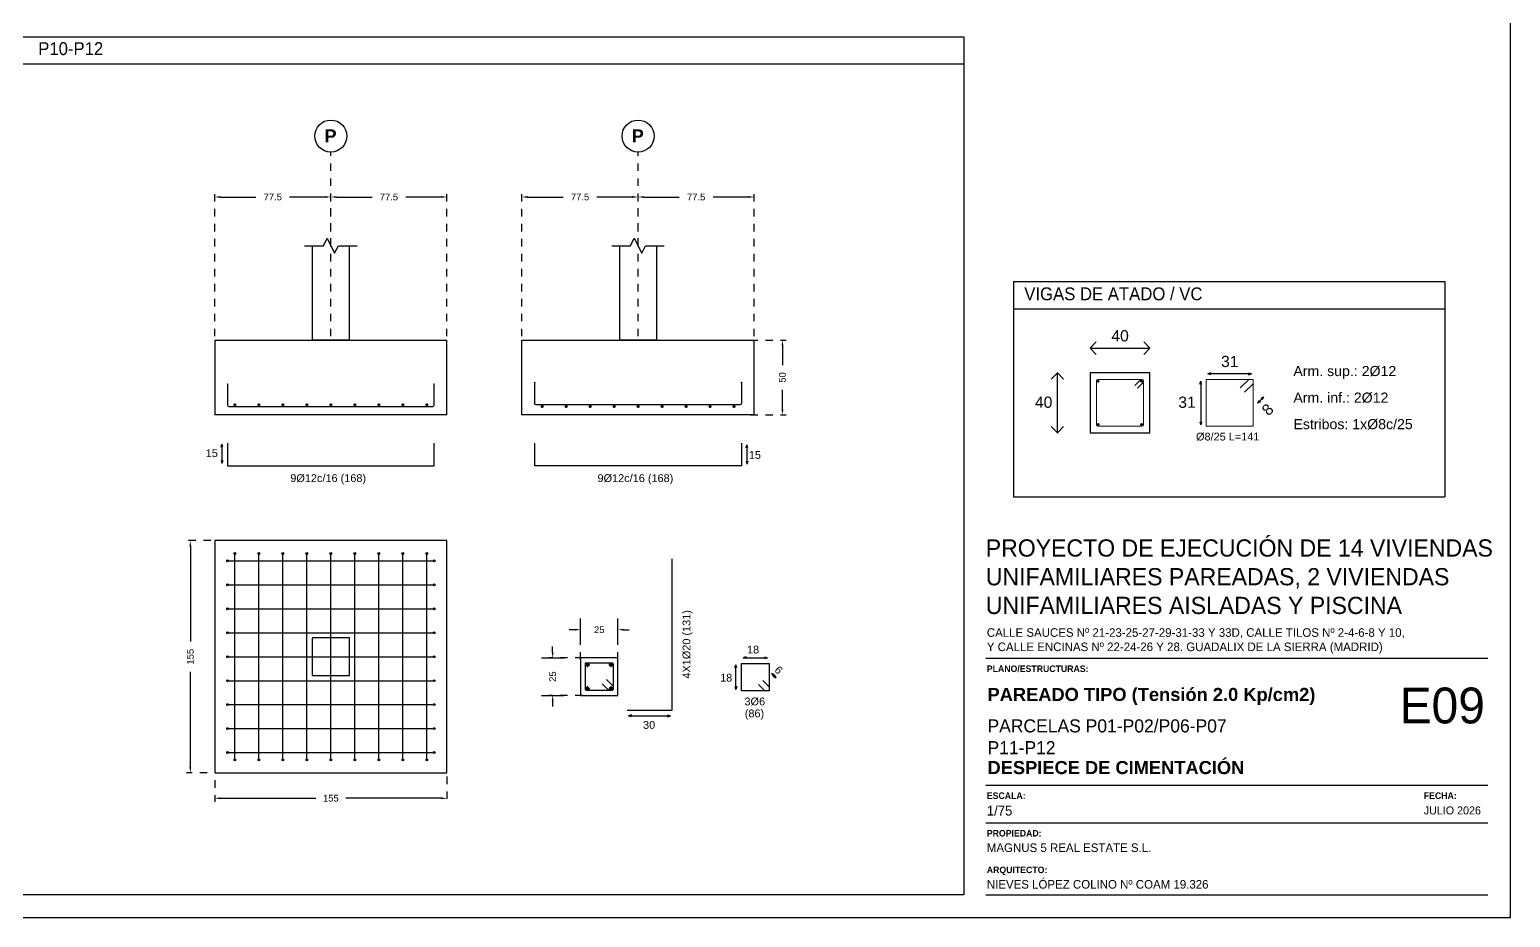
# Model space of a CAD drawing. Extents: x 2455 to 9764, y -806 to 181.
# Drawn here: x 4724.18 to 4743.94, y -409.26 to -397.41 of the extents above; entities that cross this region are included whole.
import ezdxf
from ezdxf.enums import TextEntityAlignment as Align

# ---------------------------------------------------------------- set-up
doc = ezdxf.new("R2010")
doc.units = 0
doc.header["$LTSCALE"] = 0.2
doc.header["$MEASUREMENT"] = 0
doc.linetypes.add('CYPE_PUNTO', pattern=[0.075, 0, -0.075])
doc.linetypes.add('PUNTOS2', pattern=[0.125, 0, -0.125])
for name, color, linetype in [('01_borde', 4, 'CONTINUOUS'), ('01_cajetín', 7, 'CONTINUOUS'), ('01_cotas', 4, 'CONTINUOUS'), ('01_MONO inst', 254, 'CONTINUOUS'), ('01_texto cartela', 4, 'CONTINUOUS'), ('CARTELA', 4, 'CONTINUOUS'), ('CIM_COTAS', 2, 'CONTINUOUS'), ('CIM_DIB_ARMADOS', 4, 'CONTINUOUS'), ('CIM_GEOMETRIA', 2, 'CONTINUOUS'), ('CIM_TXT_ARMADOS', 3, 'CONTINUOUS'), ('CONT_MURO', 3, 'CONTINUOUS'), ('CYPECABECERA', 2, 'CONTINUOUS'), ('VGC_COTAS', 4, 'CONTINUOUS'), ('WL', 7, 'CONTINUOUS')]:
    doc.layers.add(name, color=color, linetype=linetype)
doc.layers.add('01_cartela', color=6, linetype='CONTINUOUS', plot=False)
doc.layers.add('ARMADOS', color=9, linetype='CONTINUOUS', lineweight=15)
doc.styles.add('Century Gothic', font='', dxfattribs={"height": 2})
doc.styles.add('Century Gothic_3', font='', dxfattribs={"height": 4.5})
doc.styles.add('Century Gothic_5', font='', dxfattribs={"height": 2.5})
doc.styles.add('Century Gothic_6', font='', dxfattribs={"height": 11})
doc.styles.add('Estilo1', font='swissel.ttf')
doc.styles.add('NIEVES2', font='sanss___.ttf')
doc.styles.add('NIEVES3', font='swisseb.ttf')
doc.styles.add('ROMANS', font='romans')
doc.styles.get('Century Gothic').set_extended_font_data('Century Gothic')
doc.styles.get('Century Gothic_3').set_extended_font_data('Century Gothic')
doc.styles.get('Century Gothic_5').set_extended_font_data('Century Gothic')
doc.styles.get('Century Gothic_6').set_extended_font_data('Century Gothic')
doc.dimstyles.new('DECIMAL-50', dxfattribs={"dimtxt": 0.08, "dimasz": 0.15, "dimexe": 0.05, "dimexo": 0.05, "dimgap": 0.09, "dimtad": 0, "dimzin": 0, "dimdsep": 46, "dimtxsty": 'ROMANS', "dimblk": 'DOTSMALL', "dimcen": 0.09, "dimclrt": 7, "dimadec": 0, "dimazin": 0, "dimtfac": 1.38, "dimtix": 1, "dimtofl": 0, "dimtmove": 2, "dimatfit": 3, "dimldrblk": 'OBLIQUE', "dimfxl": 1, "dimtolj": 1, "dimtzin": 0, "dimarcsym": 0})

# ---------------------------------------------------------------- blocks, each defined once
blk = doc.blocks.new('*D349')
at = {"layer": '01_cotas', "color": 0, "lineweight": -2, "transparency": 16777216}
for p, q in [((4731.456, -405.423), (4731.381, -405.423)), ((4732.106, -405.423), (4732.181, -405.423))]:
    blk.add_line(p, q, dxfattribs=at)
at = {"layer": '01_cotas', "color": 0, "linetype": 'PUNTOS2', "lineweight": -2, "transparency": 16777216}
for p, q in [((4731.531, -405.823), (4731.531, -405.373)), ((4732.031, -405.823), (4732.031, -405.373))]:
    blk.add_line(p, q, dxfattribs=at)
at = {"layer": '01_cotas', "color": 0, "transparency": 16777216}
for points in [[(4731.456, -405.41), (4731.456, -405.435), (4731.531, -405.423)], [(4732.106, -405.41), (4732.106, -405.435), (4732.031, -405.423)]]:
    blk.add_solid(points, dxfattribs=at)
at = {"layer": '01_cotas', "color": 5, "transparency": 16777216, "insert": (4731.781, -405.423), "char_height": 0.09, "attachment_point": 5, "style": 'Estilo1'}
blk.add_mtext('\\A1;25', dxfattribs=at)
blk = doc.blocks.new('*D350')
at = {"layer": '01_cotas', "color": 0, "lineweight": -2, "transparency": 16777216}
for p, q in [((4731.159, -405.724), (4731.159, -405.649)), ((4731.159, -406.374), (4731.159, -406.449))]:
    blk.add_line(p, q, dxfattribs=at)
at = {"layer": '01_cotas', "color": 0, "linetype": 'PUNTOS2', "lineweight": -2, "transparency": 16777216}
for p, q in [((4731.559, -405.799), (4731.109, -405.799)), ((4731.559, -406.299), (4731.109, -406.299))]:
    blk.add_line(p, q, dxfattribs=at)
at = {"layer": '01_cotas', "color": 0, "transparency": 16777216}
for points in [[(4731.147, -405.724), (4731.172, -405.724), (4731.159, -405.799)], [(4731.147, -406.374), (4731.172, -406.374), (4731.159, -406.299)]]:
    blk.add_solid(points, dxfattribs=at)
at = {"layer": '01_cotas', "color": 5, "transparency": 16777216, "insert": (4731.159, -406.049), "char_height": 0.09, "attachment_point": 5, "rotation": 90, "style": 'Estilo1'}
blk.add_mtext('\\A1;25', dxfattribs=at)
blk = doc.blocks.new('*D351')
at = {"layer": '01_cotas', "color": 0, "linetype": 'PUNTOS2', "lineweight": -2, "transparency": 16777216}
for p, q in [((4726.599, -404.233), (4726.274, -404.233)), ((4726.549, -407.333), (4726.274, -407.333))]:
    blk.add_line(p, q, dxfattribs=at)
at = {"layer": '01_cotas', "color": 0, "lineweight": -2, "transparency": 16777216}
for p, q in [((4726.324, -404.308), (4726.324, -405.581)), ((4726.324, -407.258), (4726.324, -405.984))]:
    blk.add_line(p, q, dxfattribs=at)
at = {"layer": '01_cotas', "color": 0, "transparency": 16777216}
for points in [[(4726.311, -404.308), (4726.336, -404.308), (4726.324, -404.233)], [(4726.311, -407.258), (4726.336, -407.258), (4726.324, -407.333)]]:
    blk.add_solid(points, dxfattribs=at)
at = {"layer": '01_cotas', "color": 5, "transparency": 16777216, "insert": (4726.324, -405.783), "char_height": 0.09, "attachment_point": 5, "rotation": 90, "style": 'Estilo1'}
blk.add_mtext('\\A1;155', dxfattribs=at)
blk = doc.blocks.new('*D352')
at = {"layer": '01_cotas', "color": 0, "linetype": 'PUNTOS2', "lineweight": -2, "transparency": 16777216}
for p, q in [((4726.649, -407.433), (4726.649, -407.723)), ((4729.749, -407.383), (4729.749, -407.723))]:
    blk.add_line(p, q, dxfattribs=at)
at = {"layer": '01_cotas', "color": 0, "lineweight": -2, "transparency": 16777216}
for p, q in [((4726.724, -407.673), (4727.997, -407.673)), ((4729.674, -407.673), (4728.401, -407.673))]:
    blk.add_line(p, q, dxfattribs=at)
at = {"layer": '01_cotas', "color": 0, "transparency": 16777216}
for points in [[(4726.724, -407.661), (4726.724, -407.686), (4726.649, -407.673)], [(4729.674, -407.661), (4729.674, -407.686), (4729.749, -407.673)]]:
    blk.add_solid(points, dxfattribs=at)
at = {"layer": '01_cotas', "color": 5, "transparency": 16777216, "insert": (4728.199, -407.673), "char_height": 0.09, "width": 0.00915, "attachment_point": 5, "style": 'Estilo1'}
blk.add_mtext('\\A1;155', dxfattribs=at)
blk = doc.blocks.new('*D353')
at = {"layer": '01_cotas', "color": 0, "linetype": 'PUNTOS2', "lineweight": -2, "transparency": 16777216}
for p, q in [((4733.799, -401.555), (4734.275, -401.555)), ((4733.799, -402.555), (4734.275, -402.555))]:
    blk.add_line(p, q, dxfattribs=at)
at = {"layer": '01_cotas', "color": 0, "lineweight": -2, "transparency": 16777216}
for p, q in [((4734.225, -401.63), (4734.225, -401.89)), ((4734.225, -402.48), (4734.225, -402.219))]:
    blk.add_line(p, q, dxfattribs=at)
at = {"layer": '01_cotas', "color": 0, "transparency": 16777216}
for points in [[(4734.213, -401.63), (4734.238, -401.63), (4734.225, -401.555)], [(4734.213, -402.48), (4734.238, -402.48), (4734.225, -402.555)]]:
    blk.add_solid(points, dxfattribs=at)
at = {"layer": '01_cotas', "color": 5, "transparency": 16777216, "insert": (4734.225, -402.055), "char_height": 0.09, "attachment_point": 5, "rotation": 90, "style": 'Estilo1'}
blk.add_mtext('\\A1;50', dxfattribs=at)
blk = doc.blocks.new('*D354')
at = {"layer": '01_cotas', "color": 0, "linetype": 'PUNTOS2', "lineweight": -2, "transparency": 16777216}
for p, q in [((4726.649, -401.505), (4726.649, -399.595)), ((4728.199, -401.505), (4728.199, -399.595))]:
    blk.add_line(p, q, dxfattribs=at)
at = {"layer": '01_cotas', "color": 0, "lineweight": -2, "transparency": 16777216}
for p, q in [((4726.724, -399.645), (4727.199, -399.645)), ((4728.124, -399.645), (4727.649, -399.645))]:
    blk.add_line(p, q, dxfattribs=at)
at = {"layer": '01_cotas', "color": 0, "transparency": 16777216}
for points in [[(4726.724, -399.632), (4726.724, -399.657), (4726.649, -399.645)], [(4728.124, -399.632), (4728.124, -399.657), (4728.199, -399.645)]]:
    blk.add_solid(points, dxfattribs=at)
at = {"layer": '01_cotas', "color": 5, "transparency": 16777216, "insert": (4727.424, -399.645), "char_height": 0.09, "attachment_point": 5, "style": 'Estilo1'}
blk.add_mtext('\\A1;77.5', dxfattribs=at)
blk = doc.blocks.new('*D355')
at = {"layer": '01_cotas', "color": 0, "linetype": 'PUNTOS2', "lineweight": -2, "transparency": 16777216}
for p, q in [((4728.199, -401.505), (4728.199, -399.595)), ((4729.749, -401.505), (4729.749, -399.595))]:
    blk.add_line(p, q, dxfattribs=at)
at = {"layer": '01_cotas', "color": 0, "lineweight": -2, "transparency": 16777216}
for p, q in [((4728.274, -399.645), (4728.749, -399.645)), ((4729.674, -399.645), (4729.199, -399.645))]:
    blk.add_line(p, q, dxfattribs=at)
at = {"layer": '01_cotas', "color": 0, "transparency": 16777216}
for points in [[(4728.274, -399.632), (4728.274, -399.657), (4728.199, -399.645)], [(4729.674, -399.632), (4729.674, -399.657), (4729.749, -399.645)]]:
    blk.add_solid(points, dxfattribs=at)
at = {"layer": '01_cotas', "color": 5, "transparency": 16777216, "insert": (4728.974, -399.645), "char_height": 0.09, "attachment_point": 5, "style": 'Estilo1'}
blk.add_mtext('\\A1;77.5', dxfattribs=at)
blk = doc.blocks.new('*D356')
at = {"layer": '01_cotas', "color": 0, "linetype": 'PUNTOS2', "lineweight": -2, "transparency": 16777216}
for p, q in [((4730.749, -401.505), (4730.749, -399.595)), ((4732.299, -401.505), (4732.299, -399.595))]:
    blk.add_line(p, q, dxfattribs=at)
at = {"layer": '01_cotas', "color": 0, "lineweight": -2, "transparency": 16777216}
for p, q in [((4730.824, -399.645), (4731.299, -399.645)), ((4732.224, -399.645), (4731.749, -399.645))]:
    blk.add_line(p, q, dxfattribs=at)
at = {"layer": '01_cotas', "color": 0, "transparency": 16777216}
for points in [[(4730.824, -399.632), (4730.824, -399.657), (4730.749, -399.645)], [(4732.224, -399.632), (4732.224, -399.657), (4732.299, -399.645)]]:
    blk.add_solid(points, dxfattribs=at)
at = {"layer": '01_cotas', "color": 5, "transparency": 16777216, "insert": (4731.524, -399.645), "char_height": 0.09, "attachment_point": 5, "style": 'Estilo1'}
blk.add_mtext('\\A1;77.5', dxfattribs=at)
blk = doc.blocks.new('*D357')
at = {"layer": '01_cotas', "color": 0, "linetype": 'PUNTOS2', "lineweight": -2, "transparency": 16777216}
for p, q in [((4732.299, -401.505), (4732.299, -399.595)), ((4733.849, -401.505), (4733.849, -399.595))]:
    blk.add_line(p, q, dxfattribs=at)
at = {"layer": '01_cotas', "color": 0, "lineweight": -2, "transparency": 16777216}
for p, q in [((4732.374, -399.645), (4732.849, -399.645)), ((4733.774, -399.645), (4733.299, -399.645))]:
    blk.add_line(p, q, dxfattribs=at)
at = {"layer": '01_cotas', "color": 0, "transparency": 16777216}
for points in [[(4732.374, -399.632), (4732.374, -399.657), (4732.299, -399.645)], [(4733.774, -399.632), (4733.774, -399.657), (4733.849, -399.645)]]:
    blk.add_solid(points, dxfattribs=at)
at = {"layer": '01_cotas', "color": 5, "transparency": 16777216, "insert": (4733.074, -399.645), "char_height": 0.09, "attachment_point": 5, "style": 'Estilo1'}
blk.add_mtext('\\A1;77.5', dxfattribs=at)

msp = doc.modelspace()

# ---------------------------------------------------------------- hatches: boundary and pattern name
at = {"layer": 'ARMADOS', "linetype": 'Continuous'}
h = msp.add_hatch(color=5, dxfattribs=at)
edge = h.paths.add_edge_path()
edge.add_arc((4738.438, -402.106), 0.012, 0, 360)
h = msp.add_hatch(color=5, dxfattribs=at)
edge = h.paths.add_edge_path()
edge.add_arc((4738.438, -402.106), 0.012, 0, 360)
h = msp.add_hatch(color=5, dxfattribs=at)
edge = h.paths.add_edge_path()
edge.add_arc((4739.018, -402.106), 0.012, 0, 360)
h = msp.add_hatch(color=5, dxfattribs=at)
edge = h.paths.add_edge_path()
edge.add_arc((4739.018, -402.106), 0.012, 0, 360)
h = msp.add_hatch(color=5, dxfattribs=at)
edge = h.paths.add_edge_path()
edge.add_arc((4738.438, -402.682), 0.012, 0, 360)
h = msp.add_hatch(color=5, dxfattribs=at)
edge = h.paths.add_edge_path()
edge.add_arc((4738.438, -402.682), 0.012, 0, 360)
h = msp.add_hatch(color=5, dxfattribs=at)
edge = h.paths.add_edge_path()
edge.add_arc((4739.018, -402.682), 0.012, 0, 360)
h = msp.add_hatch(color=5, dxfattribs=at)
edge = h.paths.add_edge_path()
edge.add_arc((4739.018, -402.682), 0.012, 0, 360)
at = {"layer": 'CIM_DIB_ARMADOS'}
h = msp.add_hatch(color=256, dxfattribs=at)
edge = h.paths.add_edge_path()
edge.add_arc((4730.921, -402.119), 0.0016, 0, 360)
h = msp.add_hatch(color=256, dxfattribs=at)
edge = h.paths.add_edge_path()
edge.add_arc((4733.677, -402.119), 0.0016, 0, 360)
h = msp.add_hatch(color=256, dxfattribs=at)
edge = h.paths.add_edge_path()
edge.add_arc((4726.821, -402.143), 0.0016, 0, 360)
h = msp.add_hatch(color=256, dxfattribs=at)
edge = h.paths.add_edge_path()
edge.add_arc((4729.577, -402.143), 0.0016, 0, 360)
h = msp.add_hatch(color=256, dxfattribs=at)
edge = h.paths.add_edge_path()
edge.add_arc((4726.821, -404.503), 0.0016, 0, 360)
h = msp.add_hatch(color=256, dxfattribs=at)
edge = h.paths.add_edge_path()
edge.add_arc((4726.919, -404.405), 0.0016, 0, 360)
h = msp.add_hatch(color=256, dxfattribs=at)
edge = h.paths.add_edge_path()
edge.add_arc((4727.239, -404.405), 0.0016, 0, 360)
h = msp.add_hatch(color=256, dxfattribs=at)
edge = h.paths.add_edge_path()
edge.add_arc((4727.559, -404.405), 0.0016, 0, 360)
h = msp.add_hatch(color=256, dxfattribs=at)
edge = h.paths.add_edge_path()
edge.add_arc((4727.879, -404.405), 0.0016, 0, 360)
h = msp.add_hatch(color=256, dxfattribs=at)
edge = h.paths.add_edge_path()
edge.add_arc((4728.199, -404.405), 0.0016, 0, 360)
h = msp.add_hatch(color=256, dxfattribs=at)
edge = h.paths.add_edge_path()
edge.add_arc((4728.519, -404.405), 0.0016, 0, 360)
h = msp.add_hatch(color=256, dxfattribs=at)
edge = h.paths.add_edge_path()
edge.add_arc((4728.839, -404.405), 0.0016, 0, 360)
h = msp.add_hatch(color=256, dxfattribs=at)
edge = h.paths.add_edge_path()
edge.add_arc((4729.159, -404.405), 0.0016, 0, 360)
h = msp.add_hatch(color=256, dxfattribs=at)
edge = h.paths.add_edge_path()
edge.add_arc((4729.479, -404.405), 0.0016, 0, 360)
h = msp.add_hatch(color=256, dxfattribs=at)
edge = h.paths.add_edge_path()
edge.add_arc((4729.577, -404.503), 0.0016, 0, 360)
h = msp.add_hatch(color=256, dxfattribs=at)
edge = h.paths.add_edge_path()
edge.add_arc((4726.821, -404.823), 0.0016, 0, 360)
h = msp.add_hatch(color=256, dxfattribs=at)
edge = h.paths.add_edge_path()
edge.add_arc((4729.577, -404.823), 0.0016, 0, 360)
h = msp.add_hatch(color=256, dxfattribs=at)
edge = h.paths.add_edge_path()
edge.add_arc((4726.821, -405.143), 0.0016, 0, 360)
h = msp.add_hatch(color=256, dxfattribs=at)
edge = h.paths.add_edge_path()
edge.add_arc((4729.577, -405.143), 0.0016, 0, 360)
h = msp.add_hatch(color=256, dxfattribs=at)
edge = h.paths.add_edge_path()
edge.add_arc((4726.821, -405.463), 0.0016, 0, 360)
h = msp.add_hatch(color=256, dxfattribs=at)
edge = h.paths.add_edge_path()
edge.add_arc((4729.577, -405.463), 0.0016, 0, 360)
h = msp.add_hatch(color=256, dxfattribs=at)
edge = h.paths.add_edge_path()
edge.add_arc((4726.821, -405.783), 0.0016, 0, 360)
h = msp.add_hatch(color=256, dxfattribs=at)
edge = h.paths.add_edge_path()
edge.add_arc((4729.577, -405.783), 0.0016, 0, 360)
h = msp.add_hatch(color=256, dxfattribs=at)
edge = h.paths.add_edge_path()
edge.add_arc((4726.821, -406.103), 0.0016, 0, 360)
h = msp.add_hatch(color=256, dxfattribs=at)
edge = h.paths.add_edge_path()
edge.add_arc((4729.577, -406.103), 0.0016, 0, 360)
h = msp.add_hatch(color=256, dxfattribs=at)
edge = h.paths.add_edge_path()
edge.add_arc((4731.824, -406.148), 0.0016, 0, 360)
h = msp.add_hatch(color=256, dxfattribs=at)
edge = h.paths.add_edge_path()
edge.add_arc((4731.88, -406.092), 0.0016, 0, 360)
h = msp.add_hatch(color=256, dxfattribs=at)
edge = h.paths.add_edge_path()
edge.add_arc((4726.821, -406.423), 0.0016, 0, 360)
h = msp.add_hatch(color=256, dxfattribs=at)
edge = h.paths.add_edge_path()
edge.add_arc((4729.577, -406.423), 0.0016, 0, 360)
h = msp.add_hatch(color=256, dxfattribs=at)
edge = h.paths.add_edge_path()
edge.add_arc((4726.821, -406.743), 0.0016, 0, 360)
h = msp.add_hatch(color=256, dxfattribs=at)
edge = h.paths.add_edge_path()
edge.add_arc((4729.577, -406.743), 0.0016, 0, 360)
h = msp.add_hatch(color=256, dxfattribs=at)
edge = h.paths.add_edge_path()
edge.add_arc((4726.821, -407.063), 0.0016, 0, 360)
h = msp.add_hatch(color=256, dxfattribs=at)
edge = h.paths.add_edge_path()
edge.add_arc((4729.577, -407.063), 0.0016, 0, 360)
h = msp.add_hatch(color=256, dxfattribs=at)
edge = h.paths.add_edge_path()
edge.add_arc((4726.919, -407.161), 0.0016, 0, 360)
h = msp.add_hatch(color=256, dxfattribs=at)
edge = h.paths.add_edge_path()
edge.add_arc((4727.239, -407.161), 0.0016, 0, 360)
h = msp.add_hatch(color=256, dxfattribs=at)
edge = h.paths.add_edge_path()
edge.add_arc((4727.559, -407.161), 0.0016, 0, 360)
h = msp.add_hatch(color=256, dxfattribs=at)
edge = h.paths.add_edge_path()
edge.add_arc((4727.879, -407.161), 0.0016, 0, 360)
h = msp.add_hatch(color=256, dxfattribs=at)
edge = h.paths.add_edge_path()
edge.add_arc((4728.199, -407.161), 0.0016, 0, 360)
h = msp.add_hatch(color=256, dxfattribs=at)
edge = h.paths.add_edge_path()
edge.add_arc((4728.519, -407.161), 0.0016, 0, 360)
h = msp.add_hatch(color=256, dxfattribs=at)
edge = h.paths.add_edge_path()
edge.add_arc((4728.839, -407.161), 0.0016, 0, 360)
h = msp.add_hatch(color=256, dxfattribs=at)
edge = h.paths.add_edge_path()
edge.add_arc((4729.159, -407.161), 0.0016, 0, 360)
h = msp.add_hatch(color=256, dxfattribs=at)
edge = h.paths.add_edge_path()
edge.add_arc((4729.479, -407.161), 0.0016, 0, 360)

# ---------------------------------------------------------------- linework, layer by layer
at = {"layer": '01_cartela', "color": 3}
msp.add_lwpolyline([(4713.302, -387.729), (4713.302, -409.264), (4743.94, -409.264), (4743.94, -387.729)], close=True, dxfattribs=at)
at = {"layer": '01_cotas', "color": 4}
for p, q in [((4731.531, -405.573), (4731.531, -405.273)), ((4731.009, -406.299), (4731.309, -406.299))]:
    msp.add_line(p, q, dxfattribs=at)
at = {"layer": '01_cotas'}
for p, q in [((4732.031, -405.573), (4732.031, -405.273)), ((4731.009, -405.799), (4731.309, -405.799))]:
    msp.add_line(p, q, dxfattribs=at)
at = {"layer": '01_MONO inst', "color": 5}
msp.add_line((4713.602, -397.869), (4736.645, -397.869), dxfattribs=at)
at = {"layer": '01_texto cartela', "color": 5}
for p, q in [((4736.939, -405.803), (4743.64, -405.803)), ((4736.939, -407.497), (4743.64, -407.497)), ((4736.939, -408), (4743.64, -408)), ((4736.939, -408.964), (4743.64, -408.964))]:
    msp.add_line(p, q, dxfattribs=at)
at = {"layer": 'ARMADOS', "color": 5, "linetype": 'Continuous'}
for p, q in [((4738.418, -402.098), (4738.418, -402.69)), ((4738.418, -402.098), (4738.418, -402.69)), ((4738.42, -402.106), (4738.456, -402.106)), ((4738.42, -402.106), (4738.456, -402.106)), ((4739.026, -402.082), (4738.434, -402.082)), ((4739.026, -402.082), (4738.434, -402.082)), ((4738.438, -402.124), (4738.438, -402.088)), ((4738.438, -402.124), (4738.438, -402.088)), ((4739.007, -402.082), (4738.928, -402.161)), ((4739.007, -402.082), (4738.928, -402.161)), ((4739.042, -402.117), (4738.963, -402.196)), ((4739.042, -402.117), (4738.963, -402.196)), ((4739, -402.106), (4739.036, -402.106)), ((4739, -402.106), (4739.036, -402.106)), ((4739.018, -402.124), (4739.018, -402.088)), ((4739.018, -402.124), (4739.018, -402.088)), ((4739.042, -402.69), (4739.042, -402.098)), ((4739.042, -402.69), (4739.042, -402.098)), ((4738.42, -402.682), (4738.456, -402.682)), ((4738.42, -402.682), (4738.456, -402.682)), ((4738.434, -402.706), (4739.026, -402.706)), ((4738.434, -402.706), (4739.026, -402.706)), ((4738.438, -402.664), (4738.438, -402.7)), ((4738.438, -402.664), (4738.438, -402.7)), ((4739, -402.682), (4739.036, -402.682)), ((4739, -402.682), (4739.036, -402.682)), ((4739.018, -402.664), (4739.018, -402.7)), ((4739.018, -402.664), (4739.018, -402.7))]:
    msp.add_line(p, q, dxfattribs=at)
msp.add_lwpolyline([(4740.393, -402.253), (4740.506, -402.14), (4740.506, -402.082), (4739.882, -402.082), (4739.882, -402.706), (4740.506, -402.706), (4740.506, -402.082), (4740.448, -402.082), (4740.335, -402.195)], dxfattribs=at)
msp.add_lwpolyline([(4740.393, -402.253), (4740.506, -402.14), (4740.506, -402.082), (4739.882, -402.082), (4739.882, -402.706), (4740.506, -402.706), (4740.506, -402.082), (4740.448, -402.082), (4740.335, -402.195)], dxfattribs=at)
for centre in [(4738.438, -402.106), (4738.438, -402.106), (4738.438, -402.106), (4738.438, -402.106), (4739.018, -402.106), (4739.018, -402.106), (4739.018, -402.106), (4739.018, -402.106), (4738.438, -402.682), (4738.438, -402.682), (4738.438, -402.682), (4738.438, -402.682), (4739.018, -402.682), (4739.018, -402.682), (4739.018, -402.682), (4739.018, -402.682)]:
    msp.add_circle(centre, 0.012, dxfattribs=at)
for centre, start, end in [((4738.434, -402.098), 90, 180), ((4738.434, -402.098), 90, 180), ((4739.026, -402.098), 0, 90), ((4739.026, -402.098), 0, 90), ((4738.434, -402.69), 180, 270), ((4738.434, -402.69), 180, 270), ((4739.026, -402.69), 270, 0), ((4739.026, -402.69), 270, 0)]:
    msp.add_arc(centre, 0.016, start, end, dxfattribs=at)
at = {"layer": 'CIM_COTAS', "linetype": 'CYPE_PUNTO'}
for p, q in [((4728.199, -400.296), (4728.199, -399.045)), ((4732.299, -400.296), (4732.299, -399.045))]:
    msp.add_line(p, q, dxfattribs=at)
at = {"layer": 'CIM_COTAS'}
for p, q in [((4726.734, -402.984), (4726.746, -402.944)), ((4726.759, -402.984), (4726.746, -402.944)), ((4726.746, -402.944), (4726.746, -403.203)), ((4733.74, -402.993), (4733.752, -402.953)), ((4733.765, -402.993), (4733.752, -402.953)), ((4733.752, -402.953), (4733.752, -403.212)), ((4726.734, -403.163), (4726.746, -403.203)), ((4726.759, -403.163), (4726.746, -403.203)), ((4733.74, -403.172), (4733.752, -403.212)), ((4733.765, -403.172), (4733.752, -403.212)), ((4733.74, -405.784), (4733.7, -405.797)), ((4733.74, -405.809), (4733.7, -405.797)), ((4733.7, -405.797), (4734.027, -405.797)), ((4733.987, -405.784), (4734.027, -405.797)), ((4733.987, -405.809), (4734.027, -405.797)), ((4733.592, -405.932), (4733.605, -405.892)), ((4733.617, -405.932), (4733.605, -405.892)), ((4733.605, -406.22), (4733.605, -405.892)), ((4734.103, -406.044), (4734.083, -406.007)), ((4734.12, -406.027), (4734.083, -406.007)), ((4734.083, -406.007), (4734.139, -406.064)), ((4734.102, -406.044), (4734.139, -406.064)), ((4734.12, -406.026), (4734.139, -406.064)), ((4733.592, -406.18), (4733.605, -406.22)), ((4733.617, -406.18), (4733.605, -406.22)), ((4732.213, -406.561), (4732.173, -406.574)), ((4732.213, -406.586), (4732.173, -406.574)), ((4732.173, -406.574), (4732.732, -406.574)), ((4732.692, -406.561), (4732.732, -406.574)), ((4732.692, -406.586), (4732.732, -406.574))]:
    msp.add_line(p, q, dxfattribs=at)
at = {"layer": 'CIM_DIB_ARMADOS'}
for p, q in [((4726.901, -402.419), (4726.937, -402.419)), ((4726.919, -402.437), (4726.919, -402.401)), ((4727.221, -402.419), (4727.257, -402.419)), ((4727.239, -402.437), (4727.239, -402.401)), ((4727.541, -402.419), (4727.577, -402.419)), ((4727.559, -402.437), (4727.559, -402.401)), ((4727.861, -402.419), (4727.897, -402.419)), ((4727.879, -402.437), (4727.879, -402.401)), ((4728.181, -402.419), (4728.217, -402.419)), ((4728.199, -402.437), (4728.199, -402.401)), ((4728.501, -402.419), (4728.537, -402.419)), ((4728.519, -402.437), (4728.519, -402.401)), ((4728.821, -402.419), (4728.857, -402.419)), ((4728.839, -402.437), (4728.839, -402.401)), ((4729.141, -402.419), (4729.177, -402.419)), ((4729.159, -402.437), (4729.159, -402.401)), ((4729.461, -402.419), (4729.497, -402.419)), ((4729.479, -402.437), (4729.479, -402.401)), ((4731.001, -402.443), (4731.037, -402.443)), ((4731.019, -402.461), (4731.019, -402.425)), ((4731.321, -402.443), (4731.357, -402.443)), ((4731.339, -402.461), (4731.339, -402.425)), ((4731.641, -402.443), (4731.677, -402.443)), ((4731.659, -402.461), (4731.659, -402.425)), ((4731.961, -402.443), (4731.997, -402.443)), ((4731.979, -402.461), (4731.979, -402.425)), ((4732.281, -402.443), (4732.317, -402.443)), ((4732.299, -402.461), (4732.299, -402.425)), ((4732.601, -402.443), (4732.637, -402.443)), ((4732.619, -402.461), (4732.619, -402.425)), ((4732.921, -402.443), (4732.957, -402.443)), ((4732.939, -402.461), (4732.939, -402.425)), ((4733.241, -402.443), (4733.277, -402.443)), ((4733.259, -402.461), (4733.259, -402.425)), ((4733.561, -402.443), (4733.597, -402.443)), ((4733.579, -402.461), (4733.579, -402.425)), ((4731.623, -405.921), (4731.623, -405.861)), ((4731.623, -405.921), (4731.623, -405.861)), ((4731.939, -405.921), (4731.939, -405.861)), ((4731.939, -405.921), (4731.939, -405.861)), ((4731.593, -405.891), (4731.653, -405.891)), ((4731.593, -405.891), (4731.653, -405.891)), ((4731.909, -405.891), (4731.969, -405.891)), ((4731.909, -405.891), (4731.969, -405.891)), ((4731.593, -406.207), (4731.653, -406.207)), ((4731.593, -406.207), (4731.653, -406.207)), ((4731.623, -406.237), (4731.623, -406.177)), ((4731.623, -406.237), (4731.623, -406.177)), ((4731.909, -406.207), (4731.969, -406.207)), ((4731.909, -406.207), (4731.969, -406.207)), ((4731.939, -406.237), (4731.939, -406.177)), ((4731.939, -406.237), (4731.939, -406.177))]:
    msp.add_line(p, q, dxfattribs=at)
for points in [[(4733.677, -402.119), (4733.677, -402.401), (4733.675, -402.41), (4733.668, -402.416), (4733.659, -402.419), (4730.939, -402.419), (4730.93, -402.416), (4730.923, -402.41), (4730.921, -402.401), (4730.921, -402.119)], [(4726.821, -402.143), (4726.821, -402.425), (4726.823, -402.434), (4726.83, -402.44), (4726.839, -402.443), (4729.559, -402.443), (4729.568, -402.44), (4729.575, -402.434), (4729.577, -402.425), (4729.577, -402.143)], [(4726.821, -402.933), (4726.821, -403.233), (4729.577, -403.233), (4729.577, -402.933)], [(4733.677, -402.933), (4733.677, -403.233), (4730.921, -403.233), (4730.921, -402.933)], [(4726.821, -404.503), (4726.823, -404.503), (4726.83, -404.503), (4726.839, -404.503), (4729.559, -404.503), (4729.568, -404.503), (4729.575, -404.503), (4729.577, -404.503)], [(4726.919, -407.161), (4726.919, -407.158), (4726.919, -407.152), (4726.919, -407.143), (4726.919, -404.423), (4726.919, -404.414), (4726.919, -404.407), (4726.919, -404.405)], [(4727.239, -407.161), (4727.239, -407.158), (4727.239, -407.152), (4727.239, -407.143), (4727.239, -404.423), (4727.239, -404.414), (4727.239, -404.407), (4727.239, -404.405)], [(4727.559, -407.161), (4727.559, -407.158), (4727.559, -407.152), (4727.559, -407.143), (4727.559, -404.423), (4727.559, -404.414), (4727.559, -404.407), (4727.559, -404.405)], [(4727.879, -407.161), (4727.879, -407.158), (4727.879, -407.152), (4727.879, -407.143), (4727.879, -404.423), (4727.879, -404.414), (4727.879, -404.407), (4727.879, -404.405)], [(4728.199, -407.161), (4728.199, -407.158), (4728.199, -407.152), (4728.199, -407.143), (4728.199, -404.423), (4728.199, -404.414), (4728.199, -404.407), (4728.199, -404.405)], [(4728.519, -407.161), (4728.519, -407.158), (4728.519, -407.152), (4728.519, -407.143), (4728.519, -404.423), (4728.519, -404.414), (4728.519, -404.407), (4728.519, -404.405)], [(4728.839, -407.161), (4728.839, -407.158), (4728.839, -407.152), (4728.839, -407.143), (4728.839, -404.423), (4728.839, -404.414), (4728.839, -404.407), (4728.839, -404.405)], [(4729.159, -407.161), (4729.159, -407.158), (4729.159, -407.152), (4729.159, -407.143), (4729.159, -404.423), (4729.159, -404.414), (4729.159, -404.407), (4729.159, -404.405)], [(4729.479, -407.161), (4729.479, -407.158), (4729.479, -407.152), (4729.479, -407.143), (4729.479, -404.423), (4729.479, -404.414), (4729.479, -404.407), (4729.479, -404.405)], [(4732.153, -406.499), (4732.753, -406.499), (4732.753, -404.475)], [(4726.821, -404.823), (4726.823, -404.823), (4726.83, -404.823), (4726.839, -404.823), (4729.559, -404.823), (4729.568, -404.823), (4729.575, -404.823), (4729.577, -404.823)], [(4726.821, -405.143), (4726.823, -405.143), (4726.83, -405.143), (4726.839, -405.143), (4729.559, -405.143), (4729.568, -405.143), (4729.575, -405.143), (4729.577, -405.143)], [(4726.821, -405.463), (4726.823, -405.463), (4726.83, -405.463), (4726.839, -405.463), (4729.559, -405.463), (4729.568, -405.463), (4729.575, -405.463), (4729.577, -405.463)], [(4726.821, -405.783), (4726.823, -405.783), (4726.83, -405.783), (4726.839, -405.783), (4729.559, -405.783), (4729.568, -405.783), (4729.575, -405.783), (4729.577, -405.783)], [(4731.88, -406.092), (4731.961, -406.173), (4731.964, -406.177), (4731.965, -406.182), (4731.965, -406.221), (4731.963, -406.227), (4731.959, -406.231), (4731.953, -406.233), (4731.609, -406.233), (4731.603, -406.231), (4731.598, -406.227), (4731.597, -406.221), (4731.597, -405.877), (4731.598, -405.871), (4731.603, -405.867), (4731.609, -405.865), (4731.953, -405.865), (4731.959, -405.867), (4731.963, -405.871), (4731.965, -405.877), (4731.965, -406.221), (4731.963, -406.227), (4731.959, -406.231), (4731.953, -406.233), (4731.914, -406.233), (4731.909, -406.232), (4731.905, -406.229), (4731.824, -406.148)], [(4733.963, -406.099), (4734.048, -406.184), (4734.048, -406.24), (4733.68, -406.24), (4733.68, -405.872), (4734.048, -405.872), (4734.048, -406.24), (4733.992, -406.24), (4733.907, -406.155)], [(4726.821, -406.103), (4726.823, -406.103), (4726.83, -406.103), (4726.839, -406.103), (4729.559, -406.103), (4729.568, -406.103), (4729.575, -406.103), (4729.577, -406.103)], [(4726.821, -406.423), (4726.823, -406.423), (4726.83, -406.423), (4726.839, -406.423), (4729.559, -406.423), (4729.568, -406.423), (4729.575, -406.423), (4729.577, -406.423)], [(4726.821, -406.743), (4726.823, -406.743), (4726.83, -406.743), (4726.839, -406.743), (4729.559, -406.743), (4729.568, -406.743), (4729.575, -406.743), (4729.577, -406.743)], [(4726.821, -407.063), (4726.823, -407.063), (4726.83, -407.063), (4726.839, -407.063), (4729.559, -407.063), (4729.568, -407.063), (4729.575, -407.063), (4729.577, -407.063)]]:
    msp.add_lwpolyline(points, dxfattribs=at)
for centre, radius in [((4730.921, -402.119), 0.0016), ((4733.677, -402.119), 0.0016), ((4726.821, -402.143), 0.0016), ((4729.577, -402.143), 0.0016), ((4726.919, -402.419), 0.012), ((4727.239, -402.419), 0.012), ((4727.559, -402.419), 0.012), ((4727.879, -402.419), 0.012), ((4728.199, -402.419), 0.012), ((4728.519, -402.419), 0.012), ((4728.839, -402.419), 0.012), ((4729.159, -402.419), 0.012), ((4729.479, -402.419), 0.012), ((4731.019, -402.443), 0.012), ((4731.339, -402.443), 0.012), ((4731.659, -402.443), 0.012), ((4731.979, -402.443), 0.012), ((4732.299, -402.443), 0.012), ((4732.619, -402.443), 0.012), ((4732.939, -402.443), 0.012), ((4733.259, -402.443), 0.012), ((4733.579, -402.443), 0.012), ((4726.821, -404.503), 0.012), ((4726.821, -404.503), 0.0016), ((4726.919, -404.405), 0.012), ((4726.919, -404.405), 0.0016), ((4727.239, -404.405), 0.012), ((4727.239, -404.405), 0.0016), ((4727.559, -404.405), 0.012), ((4727.559, -404.405), 0.0016), ((4727.879, -404.405), 0.012), ((4727.879, -404.405), 0.0016), ((4728.199, -404.405), 0.012), ((4728.199, -404.405), 0.0016), ((4728.519, -404.405), 0.012), ((4728.519, -404.405), 0.0016), ((4728.839, -404.405), 0.012), ((4728.839, -404.405), 0.0016), ((4729.159, -404.405), 0.012), ((4729.159, -404.405), 0.0016), ((4729.479, -404.405), 0.012), ((4729.479, -404.405), 0.0016), ((4729.577, -404.503), 0.012), ((4729.577, -404.503), 0.0016), ((4726.821, -404.823), 0.012), ((4726.821, -404.823), 0.0016), ((4729.577, -404.823), 0.012), ((4729.577, -404.823), 0.0016), ((4726.821, -405.143), 0.012), ((4726.821, -405.143), 0.0016), ((4729.577, -405.143), 0.012), ((4729.577, -405.143), 0.0016), ((4726.821, -405.463), 0.012), ((4726.821, -405.463), 0.0016), ((4729.577, -405.463), 0.012), ((4729.577, -405.463), 0.0016), ((4726.821, -405.783), 0.012), ((4726.821, -405.783), 0.0016), ((4729.577, -405.783), 0.012), ((4729.577, -405.783), 0.0016), ((4731.623, -405.891), 0.02), ((4731.623, -405.891), 0.02), ((4731.939, -405.891), 0.02), ((4731.939, -405.891), 0.02), ((4726.821, -406.103), 0.012), ((4726.821, -406.103), 0.0016), ((4729.577, -406.103), 0.012), ((4729.577, -406.103), 0.0016), ((4731.623, -406.207), 0.02), ((4731.623, -406.207), 0.02), ((4731.824, -406.148), 0.0016), ((4731.88, -406.092), 0.0016), ((4731.939, -406.207), 0.02), ((4731.939, -406.207), 0.02), ((4726.821, -406.423), 0.012), ((4726.821, -406.423), 0.0016), ((4729.577, -406.423), 0.012), ((4729.577, -406.423), 0.0016), ((4726.821, -406.743), 0.012), ((4726.821, -406.743), 0.0016), ((4729.577, -406.743), 0.012), ((4729.577, -406.743), 0.0016), ((4726.821, -407.063), 0.012), ((4726.821, -407.063), 0.0016), ((4729.577, -407.063), 0.012), ((4729.577, -407.063), 0.0016), ((4726.919, -407.161), 0.012), ((4726.919, -407.161), 0.0016), ((4727.239, -407.161), 0.012), ((4727.239, -407.161), 0.0016), ((4727.559, -407.161), 0.012), ((4727.559, -407.161), 0.0016), ((4727.879, -407.161), 0.012), ((4727.879, -407.161), 0.0016), ((4728.199, -407.161), 0.012), ((4728.199, -407.161), 0.0016), ((4728.519, -407.161), 0.012), ((4728.519, -407.161), 0.0016), ((4728.839, -407.161), 0.012), ((4728.839, -407.161), 0.0016), ((4729.159, -407.161), 0.012), ((4729.159, -407.161), 0.0016), ((4729.479, -407.161), 0.012), ((4729.479, -407.161), 0.0016)]:
    msp.add_circle(centre, radius, dxfattribs=at)
at = {"layer": 'CIM_GEOMETRIA'}
for p, q in [((4727.949, -400.296), (4727.949, -401.555)), ((4728.449, -401.555), (4728.449, -400.296)), ((4732.049, -400.296), (4732.049, -401.555)), ((4732.549, -401.555), (4732.549, -400.296)), ((4726.649, -401.555), (4729.749, -401.555)), ((4726.649, -401.555), (4726.649, -402.555)), ((4728.449, -401.555), (4727.949, -401.555)), ((4729.749, -402.555), (4729.749, -401.555)), ((4730.749, -401.555), (4733.849, -401.555)), ((4730.749, -402.555), (4730.749, -401.555)), ((4732.549, -401.555), (4732.049, -401.555)), ((4733.849, -402.555), (4733.849, -401.555)), ((4729.749, -402.555), (4726.649, -402.555)), ((4733.849, -402.555), (4730.749, -402.555))]:
    msp.add_line(p, q, dxfattribs=at)
for points in [[(4727.849, -400.296), (4728.099, -400.296), (4728.149, -400.196), (4728.249, -400.396), (4728.299, -400.296), (4728.549, -400.296)], [(4731.949, -400.296), (4732.199, -400.296), (4732.249, -400.196), (4732.349, -400.396), (4732.399, -400.296), (4732.649, -400.296)]]:
    msp.add_lwpolyline(points, dxfattribs=at)
for points in [[(4726.649, -407.333), (4729.749, -407.333), (4729.749, -404.233), (4726.649, -404.233), (4726.649, -407.333)], [(4727.949, -406.033), (4728.449, -406.033), (4728.449, -405.533), (4727.949, -405.533), (4727.949, -406.033)], [(4731.531, -406.299), (4732.031, -406.299), (4732.031, -405.799), (4731.531, -405.799), (4731.531, -406.299)]]:
    msp.add_lwpolyline(points, close=True, dxfattribs=at)
at = {"layer": 'CONT_MURO', "color": 4, "linetype": 'Continuous'}
msp.add_lwpolyline([(4738.33, -402.794), (4739.13, -402.794), (4739.13, -401.994), (4738.33, -401.994), (4738.33, -402.794)], close=True, dxfattribs=at)
msp.add_lwpolyline([(4738.33, -402.794), (4739.13, -402.794), (4739.13, -401.994), (4738.33, -401.994), (4738.33, -402.794)], close=True, dxfattribs=at)
at = {"layer": 'CYPECABECERA', "color": 7, "linetype": 'Continuous'}
for p, q in [((4713.602, -397.505), (4736.645, -397.505)), ((4736.645, -397.505), (4736.645, -408.964)), ((4737.311, -400.774), (4743.066, -400.774)), ((4737.311, -400.774), (4737.311, -403.647)), ((4737.311, -400.774), (4743.066, -400.774)), ((4737.311, -400.774), (4737.311, -403.647)), ((4743.066, -400.774), (4743.066, -403.647)), ((4743.066, -400.774), (4743.066, -403.647)), ((4737.311, -401.138), (4743.066, -401.138)), ((4737.311, -401.138), (4743.066, -401.138)), ((4737.311, -403.647), (4743.066, -403.647)), ((4737.311, -403.647), (4743.066, -403.647)), ((4736.645, -408.964), (4713.602, -408.964))]:
    msp.add_line(p, q, dxfattribs=at)
at = {"layer": 'VGC_COTAS'}
for p, q in [((4738.33, -401.662), (4738.413, -401.579)), ((4738.33, -401.662), (4738.413, -401.579)), ((4738.33, -401.665), (4738.33, -401.662)), ((4738.33, -401.665), (4738.33, -401.662)), ((4738.33, -401.664), (4738.413, -401.747)), ((4738.33, -401.664), (4739.13, -401.664)), ((4738.33, -401.664), (4738.413, -401.747)), ((4738.33, -401.664), (4739.13, -401.664)), ((4739.13, -401.664), (4739.047, -401.58)), ((4739.13, -401.664), (4739.047, -401.58)), ((4739.13, -401.664), (4739.047, -401.747)), ((4739.13, -401.664), (4739.047, -401.747)), ((4739.13, -401.665), (4739.13, -401.662)), ((4739.13, -401.665), (4739.13, -401.662)), ((4737.894, -401.994), (4737.81, -402.077)), ((4737.894, -401.994), (4737.81, -402.077)), ((4737.892, -401.994), (4737.895, -401.994)), ((4737.892, -401.994), (4737.895, -401.994)), ((4737.894, -401.994), (4737.977, -402.077)), ((4737.894, -402.794), (4737.894, -401.994)), ((4737.894, -401.994), (4737.977, -402.077)), ((4737.894, -402.794), (4737.894, -401.994)), ((4739.795, -402.142), (4739.807, -402.102)), ((4739.795, -402.142), (4739.807, -402.102)), ((4739.82, -402.142), (4739.807, -402.102)), ((4739.807, -402.102), (4739.807, -402.686)), ((4739.82, -402.142), (4739.807, -402.102)), ((4739.807, -402.102), (4739.807, -402.686)), ((4739.942, -401.994), (4739.902, -402.007)), ((4739.942, -401.994), (4739.902, -402.007)), ((4739.942, -402.019), (4739.902, -402.007)), ((4740.486, -402.007), (4739.902, -402.007)), ((4739.942, -402.019), (4739.902, -402.007)), ((4740.486, -402.007), (4739.902, -402.007)), ((4740.446, -401.994), (4740.486, -402.007)), ((4740.446, -401.994), (4740.486, -402.007)), ((4740.446, -402.019), (4740.486, -402.007)), ((4740.446, -402.019), (4740.486, -402.007)), ((4740.566, -402.398), (4740.651, -402.313)), ((4740.566, -402.398), (4740.651, -402.313)), ((4740.614, -402.333), (4740.651, -402.313)), ((4740.614, -402.333), (4740.651, -402.313)), ((4740.632, -402.35), (4740.651, -402.313)), ((4740.632, -402.35), (4740.651, -402.313)), ((4740.586, -402.361), (4740.566, -402.398)), ((4740.586, -402.361), (4740.566, -402.398)), ((4740.604, -402.378), (4740.566, -402.398)), ((4740.604, -402.378), (4740.566, -402.398)), ((4737.894, -402.794), (4737.81, -402.711)), ((4737.894, -402.794), (4737.81, -402.711)), ((4737.894, -402.794), (4737.977, -402.711)), ((4737.894, -402.794), (4737.977, -402.711)), ((4739.795, -402.646), (4739.807, -402.686)), ((4739.795, -402.646), (4739.807, -402.686)), ((4739.82, -402.646), (4739.807, -402.686)), ((4739.82, -402.646), (4739.807, -402.686)), ((4737.892, -402.794), (4737.895, -402.794)), ((4737.892, -402.794), (4737.895, -402.794))]:
    msp.add_line(p, q, dxfattribs=at)
at = {"layer": 'WL', "color": 5, "linetype": 'Continuous'}
for centre in [(4728.199, -398.831), (4732.299, -398.831)]:
    msp.add_circle(centre, 0.214, dxfattribs=at)

# ---------------------------------------------------------------- texts
at = {"layer": '01_borde', "color": 1, "ltscale": 0.01, "style": 'NIEVES2', "width": 0.926386}
for s, height, p in [('P10-P12', 0.1722, (4724.294, -397.75)), ('VIGAS DE ATADO / VC ', 0.17222, (4737.453, -401.024)), ('VIGAS DE ATADO / VC ', 0.17222, (4737.453, -401.024))]:
    msp.add_text(s, height=height, dxfattribs=at).set_placement(p)
at = {"layer": '01_borde', "color": 1, "ltscale": 0.01, "style": 'NIEVES3'}
for p in [(4728.115, -398.914), (4732.215, -398.914)]:
    msp.add_text('P', height=0.172, dxfattribs=at).set_placement(p)
at = {"layer": '01_cajetín', "color": 5, "style": 'Estilo1'}
for s, height, p in [('Arm. sup.: 2%%C12', 0.135, (4741.044, -402.036)), ('Arm. sup.: 2%%C12', 0.135, (4741.044, -402.036)), ('Arm. inf.: 2%%C12', 0.135, (4741.044, -402.391)), ('Arm. inf.: 2%%C12', 0.135, (4741.044, -402.391)), ('Estribos: 1x%%C8c/25', 0.135, (4741.044, -402.745)), ('Estribos: 1x%%C8c/25', 0.135, (4741.044, -402.745)), ('%%C8/25 L=141', 0.10417, (4739.745, -402.896)), ('%%C8/25 L=141', 0.10417, (4739.745, -402.896))]:
    msp.add_text(s, height=height, dxfattribs=at).set_placement(p)
for s, height, p in [('15', 0.1042, (4726.529, -403.149)), ('15', 0.1042, (4733.777, -403.172)), ('9%%C12c/16 (168)', 0.10417, (4727.658, -403.482)), ('9%%C12c/16 (168)', 0.10417, (4731.758, -403.482)), ('18', 0.1042, (4733.753, -405.771)), ('18', 0.1042, (4733.394, -406.147)), ('3%%c6', 0.1042, (4733.719, -406.464)), ('(86)', 0.1042, (4733.723, -406.624)), ('30', 0.1042, (4732.365, -406.777))]:
    msp.add_text(s, height=height, dxfattribs=at).set_placement(p, align=Align.BOTTOM_LEFT)
for s, height, rotation, p in [('4X1%%C20 (131)', 0.10417, 90, (4733.028, -406.075)), ('6', 0.104, 315, (4734.088, -405.991))]:
    msp.add_text(s, height=height, rotation=rotation, dxfattribs=at).set_placement(p, align=Align.BOTTOM_LEFT)
at = {"layer": '01_texto cartela', "color": 5}
for s, insert, char_height, width, attachment_point, style in [('\\PPROYECTO DE EJECUCIÓN DE 14 VIVIENDAS UNIFAMILIARES PAREADAS, 2 VIVIENDAS UNIFAMILIARES AISLADAS Y PISCINA', (4736.939, -403.833), 0.23, 6.82217, 1, 'Century Gothic_3'), ('CALLE SAUCES Nº 21-23-25-27-29-31-33 Y 33D, CALLE TILOS Nº 2-4-6-8 Y 10, \\PY CALLE ENCINAS Nº 22-24-26 Y 28. GUADALIX DE LA SIERRA (MADRID)', (4736.953, -405.403), 0.11455, 9.24681, 1, 'Century Gothic'), ('{\\fCentury Gothic|b1|i0|c0|p34;PLANO/ESTRUCTURAS: }', (4736.953, -405.9), 0.08701, 2.11715, 1, 'Century Gothic'), ('\\pt2.3273;\\PPARCELAS P01-P02/P06-P07\\PP11-P12', (4736.962, -407.085), 0.17455, 7.00908, 7, 'Century Gothic_5'), ('\\pt2.3273;DESPIECE DE CIMENTACIÓN', (4736.962, -407.353), 0.17455, 7.00908, 7, 'NIEVES3'), ('{\\fCentury Gothic|b1|i0|c0|p34;ESCALA: }', (4736.953, -407.595), 0.08701, 2.11715, 1, 'Century Gothic'), ('{\\fCentury Gothic|b1|i0|c0|p34;FECHA: }', (4742.784, -407.595), 0.08701, 2.11715, 1, 'Century Gothic'), ('1/75', (4736.953, -407.773), 0.1309, 2.11715, 1, 'Century Gothic'), ('JULIO 2026', (4742.784, -407.782), 0.1069, 3.50438, 1, 'Century Gothic'), ('{\\fCentury Gothic|b1|i0|c0|p34;PROPIEDAD:}', (4736.953, -408.097), 0.08701, 0.83709, 1, 'Century Gothic'), ('MAGNUS 5 REAL ESTATE S.L.', (4736.953, -408.276), 0.11455, 4.88231, 1, 'Century Gothic'), ('{\\fCentury Gothic|b1|i0|c0|p34;ARQUITECTO:}', (4736.953, -408.586), 0.08701, 0.83709, 1, 'Century Gothic'), ('NIEVES LÓPEZ COLINO Nº COAM 19.326', (4736.953, -408.765), 0.11455, 3.65153, 1, 'Century Gothic')]:
    msp.add_mtext(s, dxfattribs=dict(at, insert=insert, char_height=char_height, width=width, attachment_point=attachment_point, style=style))
at = {"layer": '01_texto cartela', "color": 1}
for s, insert, char_height, width, attachment_point, style in [('\\pt2.3273;PAREADO TIPO (Tensión 2.0 Kp/cm2) ', (4736.962, -406.427), 0.17455, 7.00908, 7, 'NIEVES3'), ('E09', (4743.6, -406.195), 0.4786, 1.04985, 3, 'Century Gothic_6')]:
    msp.add_mtext(s, dxfattribs=dict(at, insert=insert, char_height=char_height, width=width, attachment_point=attachment_point, style=style))
at = {"layer": 'CARTELA', "color": 5, "style": 'NIEVES2'}
for s, p in [('40', (4738.615, -401.573)), ('40', (4738.615, -401.573)), ('31', (4740.079, -401.916)), ('31', (4740.079, -401.916)), ('40', (4737.595, -402.46)), ('40', (4737.595, -402.46)), ('31', (4739.508, -402.46)), ('31', (4739.508, -402.46))]:
    msp.add_text(s, height=0.15, dxfattribs=at).set_placement(p)
at = {"layer": 'CIM_TXT_ARMADOS', "color": 5, "style": 'NIEVES2'}
msp.add_text('8', height=0.15, rotation=45, dxfattribs=at).set_placement((4740.744, -402.609), align=Align.BOTTOM_LEFT)
msp.add_text('8', height=0.15, rotation=45, dxfattribs=at).set_placement((4740.744, -402.609), align=Align.BOTTOM_LEFT)

# ---------------------------------------------------------------- dimensions: what is measured, and where the dimension line sits
at = {"layer": '01_cotas', "color": 4}
for base, p1, p2, angle, text, picture, middle in [((4726.649, -399.645), (4728.199, -401.555), (4726.649, -401.555), 180, '77.5', '*D354', (4727.424, -399.645)), ((4728.199, -399.645), (4729.749, -401.555), (4728.199, -401.555), 180, '77.5', '*D355', (4728.974, -399.645)), ((4730.749, -399.645), (4732.299, -401.555), (4730.749, -401.555), 180, '77.5', '*D356', (4731.524, -399.645)), ((4732.299, -399.645), (4733.849, -401.555), (4732.299, -401.555), 180, '77.5', '*D357', (4733.074, -399.645)), ((4734.225, -402.555), (4733.749, -401.555), (4733.749, -402.555), 90, '50', '*D353', (4734.225, -402.055)), ((4726.324, -407.333), (4726.649, -404.233), (4726.599, -407.333), 90, '155', '*D351', (4726.324, -405.783))]:
    dim = msp.add_linear_dim(base=base, p1=p1, p2=p2, angle=angle, text=text, dimstyle='DECIMAL-50', override={"dimtxt": 0.09, "dimasz": 0.075, "dimtxsty": 'Estilo1', "dimsah": 1, "dimclrt": 5, "dimfxl": 0.09, "dimarcsym": 2}, dxfattribs=at)
    dim.commit()
    dim.dimension.update_dxf_attribs({"geometry": picture, "text_midpoint": middle})
for p1, p2, picture, middle in [((4731.531, -405.873), (4732.031, -405.873), '*D349', (4731.781, -405.423)), ((4731.609, -406.299), (4731.609, -405.799), '*D350', (4731.159, -406.049))]:
    dim = msp.add_aligned_dim(p1=p1, p2=p2, distance=0.45, text='25', dimstyle='DECIMAL-50', override={"dimtxt": 0.09, "dimasz": 0.075, "dimtxsty": 'Estilo1', "dimsah": 1, "dimclrt": 5, "dimfxl": 0.09, "dimarcsym": 2}, dxfattribs=at)
    dim.commit()
    dim.dimension.update_dxf_attribs({"geometry": picture, "text_midpoint": middle})
dim = msp.add_linear_dim(base=(4729.749, -407.673), p1=(4726.649, -407.383), p2=(4729.749, -407.333), text='155', dimstyle='DECIMAL-50', override={"dimtxt": 0.09, "dimasz": 0.075, "dimtxsty": 'Estilo1', "dimsah": 1, "dimclrt": 5, "dimfxl": 0.09, "dimarcsym": 2}, dxfattribs=at)
dim.commit()
dim.dimension.update_dxf_attribs({"geometry": '*D352', "text_midpoint": (4728.199, -407.673)})

doc.saveas('drawing.dxf')
